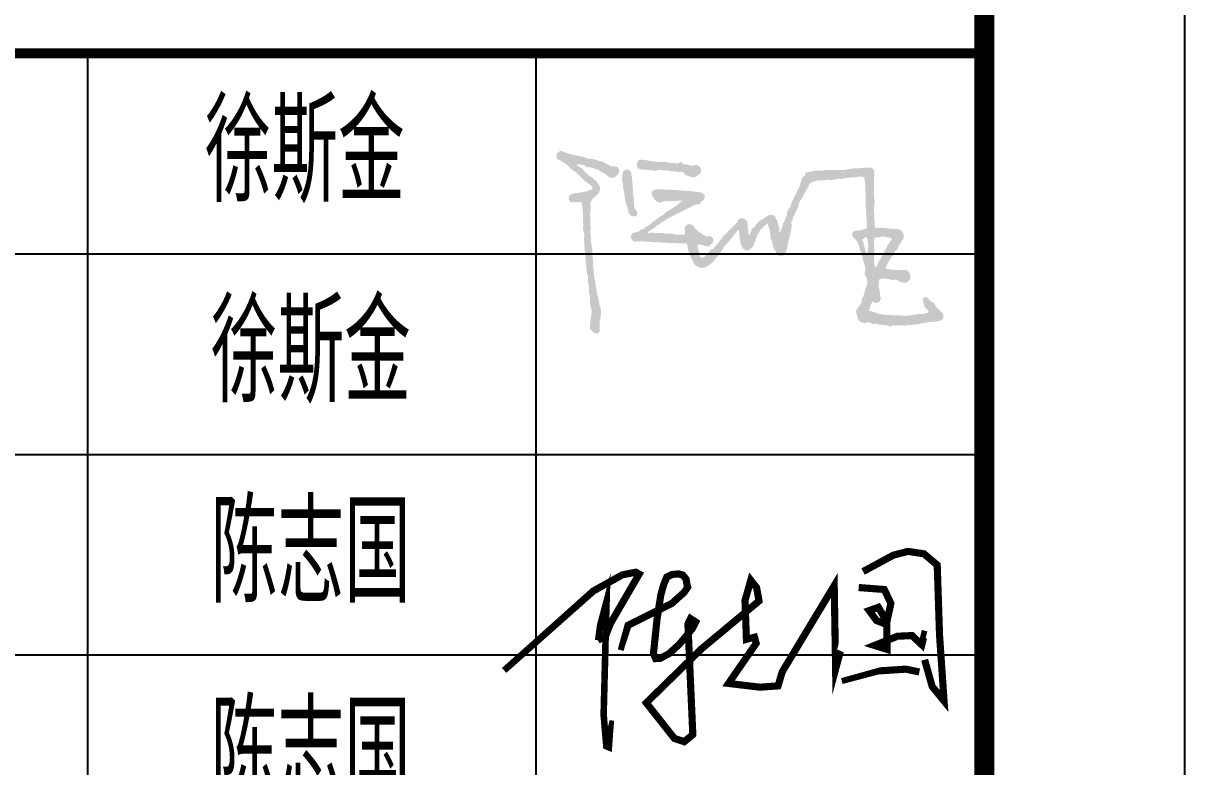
# Model space of a CAD drawing. Extents: x 5412679 to 5683609, y 301830 to 763830.
# Drawn here: x 5662157 to 5665054, y 369892 to 371745 of the extents above; entities that cross this region are included whole.
import ezdxf

# ---------------------------------------------------------------- set-up
doc = ezdxf.new("R2010")
doc.units = 0
doc.header["$LTSCALE"] = 1000
doc.header["$MEASUREMENT"] = 0
doc.linetypes.add('CENTERX2', pattern=[4, 2.5, -0.5, 0.5, -0.5])
doc.layers.add('$dl$', color=255, linetype='Continuous')
doc.layers.add('PUB_TITLE', color=4, linetype='Continuous')
doc.styles.add('TSSD_REIN', font='TSSDENG', dxfattribs={"width": 0.8, "bigfont": 'TSSDCHN'})

# ---------------------------------------------------------------- blocks, each defined once
blk = doc.blocks.new('A$C79942E48')
at = {"const_width": 25}
for points in [[(1265.8, 632.7), (1371.8, 690.1), (1422.7, 703.4), (1479.1, 695), (1525.7, 655.7), (1533.9, 408.7), (1549.7, 178.9), (1507.9, 230.3), (1481.5, 323.8)], [(1250.3, 576.7), (1340.2, 569.8), (1363.3, 521.4), (1347.2, 447.6), (1312.6, 461.4), (1287.2, 496), (1319.5, 507.5), (1349.2, 456.9), (1349.5, 360), (1305.7, 373.8), (1386.4, 406.1), (1437.1, 408.4), (1471.7, 376.1), (1480.9, 413), (1488.1, 411.2)]]:
    blk.add_lwpolyline(points, dxfattribs=at)
for points in [[(7.6, 286.3, 23, 25, 0), (320.4, 564.7, 25, 25, 0), (421.7, 621.1, 25, 25, 0), (468.7, 630.5, 25, 25, 0), (481, 624, 25, 25, 0), (381.2, 452.6, 25, 25, 0), (363.1, 407.1, 25, 25, 0), (336.3, 391.9, 25, 25, 0)], [(336.3, 391.9, 21, 23, 0), (344.3, 444.7, 23, 23, 0), (366.7, 529.3, 23, 23, 0), (366.7, 529.3, 23, 23, 0), (356.4, 131.1, 23, 23, 0), (363.5, 47.2, 23, 23, 0), (365.8, 20.6, 23, 23, 0), (374.7, 16.9, 23, 23, 0), (378.2, 66.9, 23, 23, 0), (378.2, 66.9, 23, 23, 0)], [(415.9, 357.5, 21, 25, 0), (442.1, 444.7, 25, 25, 0), (538, 492.6, 25, 25, 0), (596.2, 521.7, 25, 25, 0), (638.4, 559.5, 25, 25, 0), (648, 573.4, 25, 25, 0), (651.1, 577.8, 25, 25, 0), (649.1, 584.7, 25, 25, 0), (645.2, 606.2, 25, 25, 0), (633.9, 620.4, 25, 25, 0), (619, 624.6, 25, 25, 0), (596.3, 622.5, 25, 25, 0), (577.6, 613, 25, 25, 0), (566.6, 586.1, 25, 25, 0), (557.1, 552.1, 25, 25, 0), (549.6, 504.8, 25, 25, 0), (543.7, 466.9, 25, 25, 0), (535, 383.8, 25, 25, 0), (531, 345, 25, 25, 0), (538.6, 327.7, 25, 25, 0), (554.9, 328.6, 25, 25, 0), (586.6, 345.8, 25, 25, 0), (621.9, 378.3, 25, 25, 0), (667.2, 432.6, 25, 25, 0), (679, 456.1, 25, 25, 0), (660.9, 467.9, 25, 25, 0), (651.8, 448.9, 25, 25, 0), (665.1, 149.5, 25, 25, 0), (669, 61.5, 25, 25, 0), (639, 36.6, 25, 25, 0), (604.3, 48.2, 25, 25, 0), (505.8, 172.7, 25, 25, 0), (699.8, 362.2, 25, 25, 0), (873.6, 506.9, 25, 25, 0), (901.1, 529.8, 25, 25, 0), (892.5, 576.4, 25, 25, 0), (872.2, 602.4, 25, 25, 0), (851.9, 531.5, 25, 25, 0), (856.3, 412.9, 25, 25, 0), (856.9, 395.3, 25, 25, 0), (885.2, 402.7, 25, 25, 0), (891, 381, 25, 25, 0), (794, 240.7, 25, 25, 0), (854.8, 233.4, 25, 25, 0), (904.2, 227.6, 25, 25, 0), (967.8, 232, 25, 25, 0), (982.3, 281.2, 25, 25, 0), (1164.7, 583.6, 25, 25, 0), (1169.5, 291.3, 25, 25, 0), (1184.6, 347.6, 25, 25, 0), (1187.8, 354.1, 25, 25, 0)], [(1191.2, 249, 21, 23, 0), (1323.1, 284.7, 25, 25, 0), (1415.3, 290.7, 25, 25, 0), (1463.2, 281, 25, 25, 0)], [(378.2, 66.9, 23, 16, 0), (385.3, 110.9, 3.2, 3.2, 0)]]:
    blk.add_lwpolyline(points, format="xyseb")
blk = doc.blocks.new('sdg456sdhfdgh')
at = {"linetype": 'CENTERX2'}
h = blk.add_hatch(color=256, dxfattribs=at)
h.dxf.hatch_style = 1
h.paths.add_polyline_path([(3129659.3, 778599.7), (3129662.1, 778602.4), (3129664.8, 778603.9), (3129667.4, 778604.3), (3129670.7, 778603.6), (3129673.4, 778603), (3129676.2, 778603), (3129679, 778603.4), (3129681.1, 778603.6), (3129684, 778604.6), (3129688, 778605.1), (3129691.1, 778605.5), (3129693.2, 778606.6), (3129695.4, 778606.6), (3129698.1, 778606.2), (3129700.7, 778605.9), (3129702.4, 778606.2), (3129704.1, 778606.9), (3129705.2, 778607.3), (3129706.9, 778607.5), (3129708.9, 778607.5), (3129709.6, 778606.8), (3129710.3, 778606.3), (3129711.4, 778605.2), (3129713.6, 778604.8), (3129715.4, 778604.8), (3129716.6, 778604.5), (3129717.9, 778604.2), (3129719.6, 778604.5), (3129720.6, 778604.3), (3129721.6, 778603.9), (3129723.1, 778603.8), (3129724, 778604.2), (3129724.9, 778603.8), (3129726.1, 778603.5), (3129727.6, 778603.3), (3129728.7, 778602.9), (3129730.7, 778602.6), (3129732.3, 778602.9), (3129733.7, 778602.5), (3129734.8, 778602.3), (3129736.9, 778602.1), (3129737.6, 778601.7), (3129738.8, 778601.3), (3129739.3, 778600.8), (3129741.4, 778599.6), (3129742.6, 778598.8), (3129743.4, 778597.2), (3129744.2, 778595.4), (3129745.5, 778593.5), (3129745.4, 778591.8), (3129744.1, 778589.7), (3129738.3, 778583.8), (3129734.7, 778580.3), (3129731, 778573.6), (3129728.4, 778568.8), (3129725.8, 778564.3), (3129723.2, 778559.6), (3129721, 778555.5), (3129718.7, 778551.4), (3129715.7, 778545.8), (3129712.6, 778540.3), (3129712.3, 778537.4), (3129711.3, 778534.8), (3129709.5, 778533), (3129708.7, 778530.8), (3129707.4, 778528.9), (3129706.7, 778526.9), (3129706.1, 778525.2), (3129705.4, 778523.3), (3129703.4, 778521.3), (3129701.3, 778519.2), (3129700.5, 778516.6), (3129700, 778515.2), (3129698.7, 778514.2), (3129697.4, 778512), (3129695.9, 778509.3), (3129694.4, 778506.7), (3129692.9, 778504.2), (3129691.7, 778502.1), (3129691.7, 778500.7), (3129690.8, 778499.8), (3129690.2, 778498.1), (3129689.7, 778496.6), (3129689.6, 778495.2), (3129688.8, 778493.9), (3129688, 778492.5), (3129687.4, 778491.4), (3129686.1, 778490.2), (3129684.9, 778489), (3129684.1, 778487.3), (3129683.5, 778485.9), (3129682.7, 778484.1), (3129682, 778482.5), (3129681, 778480.2), (3129680.5, 778479.2), (3129680.1, 778478.3), (3129678.5, 778477.7), (3129678.2, 778476.9), (3129677.4, 778475.3), (3129676.9, 778474.1), (3129676.5, 778472.6), (3129676.3, 778471.4), (3129675.6, 778470.3), (3129675.2, 778469.1), (3129674.6, 778467.6), (3129674.2, 778466.2), (3129673.5, 778465.1), (3129672.9, 778464), (3129672.9, 778462.9), (3129672.9, 778462), (3129672.1, 778461), (3129671.3, 778460.1), (3129670.5, 778459.1), (3129669.1, 778458.9), (3129667.7, 778458.6), (3129666.5, 778457.8), (3129665.2, 778456.9), (3129664.5, 778455.9), (3129663.7, 778455.3), (3129663, 778454.7), (3129662, 778453.9), (3129661.1, 778453.9), (3129660.2, 778454.2), (3129659.9, 778454.9), (3129659.9, 778456.9), (3129659.9, 778458.7), (3129660.9, 778460.3), (3129660.9, 778462.4), (3129660.9, 778464.4), (3129659.7, 778466.4), (3129658.9, 778467.9), (3129658.6, 778469.4), (3129658, 778471.2), (3129658, 778474.5), (3129657.6, 778477.5), (3129657.6, 778479.9), (3129656.9, 778483), (3129656.9, 778485.9), (3129656.9, 778488.8), (3129656.9, 778491.6), (3129656.6, 778493.7), (3129657.1, 778495.5), (3129657.1, 778497.2), (3129657.5, 778498.6), (3129657.5, 778501.9), (3129656.5, 778505.1), (3129657, 778507.2), (3129657.6, 778509.8), (3129658.2, 778511.2), (3129657.7, 778513.5), (3129657.2, 778516), (3129656.7, 778518.8), (3129657, 778520.4), (3129658.4, 778522.2), (3129658.8, 778524.2), (3129658.4, 778526.1), (3129658.4, 778528), (3129658.4, 778530.9), (3129659, 778532.8), (3129658.5, 778534.9), (3129657.9, 778537.3), (3129658.3, 778539.2), (3129658.6, 778540.8), (3129658.3, 778542.2), (3129658.3, 778544.1), (3129658.6, 778545.9), (3129658.3, 778548), (3129658.3, 778550.3), (3129658.3, 778554), (3129659, 778557.1), (3129659, 778560.9), (3129657.6, 778563.3), (3129657.9, 778566), (3129657.3, 778569.1), (3129656.8, 778571.6), (3129657.2, 778573.4), (3129656.8, 778575.7), (3129658.1, 778578.4), (3129657.8, 778581.3), (3129657.8, 778582.8), (3129657, 778586.5), (3129657.9, 778589.1), (3129658.7, 778591.2), (3129659.1, 778593.3), (3129659.1, 778594.3), (3129658.8, 778595.5), (3129658.5, 778596.3), (3129658.3, 778598.1), (3129658.7, 778598.7)], flags=16)
h.paths.add_polyline_path([(3129607.3, 778596.7), (3129606.4, 778596.1), (3129605.4, 778595.5), (3129603.9, 778595.1), (3129603.1, 778594.9), (3129602.3, 778594.2), (3129601.8, 778593.8), (3129601.1, 778594.1), (3129600.1, 778594.1), (3129599.6, 778593), (3129599.6, 778591.8), (3129599.5, 778590.6), (3129600, 778589.2), (3129600.3, 778587.9), (3129600.6, 778586.3), (3129600.9, 778584.9), (3129601.8, 778583.7), (3129602.6, 778581.9), (3129603, 778579.8), (3129603.7, 778578.2), (3129604.5, 778577.1), (3129605.1, 778575.7), (3129605.1, 778574.5), (3129605.8, 778573), (3129606.4, 778571.8), (3129606, 778570.1), (3129606, 778568.8), (3129606.6, 778567.4), (3129606.9, 778565), (3129606.9, 778563.4), (3129607.4, 778562.1), (3129607.8, 778559.7), (3129608.2, 778558.4), (3129608.5, 778557.2), (3129609.4, 778555.5), (3129609.6, 778553.8), (3129610.3, 778551.4), (3129610.9, 778549.8), (3129611.5, 778548.3), (3129612, 778547.1), (3129612.4, 778545.2), (3129612.7, 778543.6), (3129613, 778541.9), (3129613.4, 778540), (3129614.1, 778538.5), (3129614.2, 778536.9), (3129615.1, 778535.2), (3129615.7, 778534.1), (3129615.9, 778532.9), (3129615.9, 778531.3), (3129616.4, 778529), (3129617, 778527.6), (3129617.5, 778526.5), (3129618.3, 778525.9), (3129618.8, 778524.6), (3129618.8, 778523.4), (3129620, 778523), (3129620.8, 778522.7), (3129621.7, 778522.9), (3129622.3, 778523.5), (3129623.1, 778524.3), (3129623.9, 778526), (3129624.6, 778528.3), (3129625.7, 778530.6), (3129626.1, 778532.6), (3129626.7, 778533.7), (3129627.3, 778534.9), (3129627.2, 778536.7), (3129627.5, 778538.2), (3129627.8, 778539.5), (3129627.8, 778540.8), (3129627.3, 778542.9), (3129627.1, 778544.5), (3129627.1, 778545.9), (3129627.4, 778547.6), (3129627.1, 778549.6), (3129627.1, 778550.9), (3129628.1, 778552.4), (3129628.3, 778554.1), (3129627.9, 778556), (3129627.5, 778558.1), (3129628.2, 778559.9), (3129628.4, 778562.6), (3129628.1, 778563.8), (3129628.3, 778565.7), (3129628, 778568.1), (3129627.4, 778570), (3129627.1, 778572.3), (3129627.1, 778574.6), (3129626.7, 778576.4), (3129626.7, 778578.2), (3129626.3, 778580.1), (3129626, 778582.4), (3129626.3, 778584.5), (3129625.6, 778587), (3129625.1, 778588.2), (3129625.7, 778589.6), (3129625.4, 778592.1), (3129625.2, 778593.5), (3129623.8, 778595.7), (3129623.4, 778598), (3129622, 778599.9), (3129620.7, 778601.6), (3129619.9, 778602.4), (3129618.9, 778603.4), (3129617.6, 778604.1), (3129615.8, 778604.4), (3129614.2, 778604), (3129612.5, 778603.7), (3129611.3, 778602.4), (3129610.1, 778601.5), (3129609, 778600.4), (3129608.1, 778599.4), (3129607.7, 778598)], flags=16)
h.paths.add_polyline_path([(3128550.1, 778810.7), (3128547.8, 778825.3), (3128553, 778834.8), (3128562, 778840.8), (3128578.3, 778842.6), (3128590.7, 778842.6), (3128604.9, 778842.6), (3128617.5, 778840.8), (3128634.8, 778841.4), (3128657.5, 778839.7), (3128675.6, 778838.4), (3128691.9, 778837.2), (3128710.1, 778835.9), (3128731.7, 778834.3), (3128752.7, 778832.8), (3128777.7, 778829.4), (3128779.7, 778829.2), (3128795.6, 778827), (3128807, 778820), (3128812.7, 778811.1), (3128812.7, 778800), (3128808.8, 778791.3), (3128801.2, 778785.4), (3128797.1, 778782.2), (3128794.8, 778777.1), (3128790.3, 778771.8), (3128784.3, 778769.1), (3128774.2, 778767), (3128767.4, 778767), (3128762, 778763.5), (3128754.1, 778762.1), (3128745.2, 778755.5), (3128727.9, 778746.9), (3128713.4, 778739.6), (3128696, 778731), (3128683.6, 778724.8), (3128670.5, 778718.2), (3128659, 778712.5), (3128648.2, 778707.1), (3128634.1, 778700), (3128621.6, 778693.8), (3128612.8, 778685.4), (3128599.9, 778680.1), (3128591.3, 778672.2), (3128579.7, 778665.2), (3128570, 778659.4), (3128560.5, 778649.7), (3128550.9, 778643.7), (3128542.1, 778638.3), (3128534.7, 778633.7), (3128529.7, 778630.6), (3128529.7, 778626.5), (3128536.6, 778623.1), (3128547.5, 778627.1), (3128559.5, 778627.1), (3128565.4, 778624.5), (3128572.4, 778624.5), (3128584.6, 778624.5), (3128599.5, 778624.5), (3128612.7, 778622.2), (3128630, 778622.2), (3128647.8, 778622.2), (3128658.4, 778619.5), (3128671, 778616.4), (3128683.2, 778616.4), (3128694.5, 778616.4), (3128705.4, 778616.4), (3128712, 778616.4), (3128715, 778619.2), (3128715, 778622.5), (3128714.4, 778629.8), (3128713.6, 778638.4), (3128712.8, 778647), (3128712.8, 778653.2), (3128719.3, 778660.5), (3128724.6, 778666.4), (3128732.6, 778669.1), (3128740.5, 778669.1), (3128749.8, 778664.5), (3128756.8, 778661), (3128761.3, 778653.2), (3128765.2, 778646.8), (3128771.9, 778642), (3128780.9, 778631.7), (3128791.5, 778625.1), (3128795.6, 778622.5), (3128803.4, 778617.7), (3128808.2, 778614.7), (3128815.9, 778609.9), (3128825.2, 778607.9), (3128835.5, 778607.9), (3128842.1, 778607.9), (3128849.1, 778604.5), (3128852.4, 778598.9), (3128856, 778592.9), (3128856, 778584.7), (3128853.1, 778580.4), (3128853.1, 778574.5), (3128846.8, 778570.5), (3128842.5, 778567.8), (3128841.8, 778567.4), (3128839.2, 778565.9), (3128839.3, 778562.7), (3128838.1, 778561.1), (3128835.5, 778559.9), (3128833.8, 778557.8), (3128830.2, 778557.8), (3128824.4, 778558.9), (3128817.3, 778560.4), (3128812.1, 778561.4), (3128808.3, 778563.3), (3128805.2, 778564.8), (3128801.5, 778564.8), (3128797, 778565.7), (3128794, 778566.3), (3128791, 778567), (3128788.3, 778567), (3128784.8, 778567), (3128781.7, 778567), (3128779.6, 778567), (3128777.1, 778565.5), (3128776, 778564.9), (3128776, 778561.5), (3128777.2, 778559.1), (3128777.2, 778555.6), (3128777.2, 778553.3), (3128778.1, 778551.1), (3128778.1, 778548.5), (3128778.1, 778546.1), (3128780.2, 778543.3), (3128779.3, 778541.6), (3128781.3, 778537.9), (3128784, 778534.8), (3128784, 778531.4), (3128785.3, 778527), (3128787.5, 778523.8), (3128786.5, 778520.4), (3128787.1, 778517), (3128787.1, 778514), (3128787.8, 778511.4), (3128789.4, 778509.2), (3128789.4, 778507.1), (3128791.7, 778505.9), (3128794.8, 778504.3), (3128796.6, 778503.3), (3128799.7, 778503.3), (3128801.9, 778501.2), (3128803.3, 778501.2), (3128805.2, 778502.4), (3128808, 778504.2), (3128811.9, 778506.7), (3128813.6, 778509.2), (3128816.3, 778512), (3128820.1, 778514.7), (3128822, 778517.8), (3128823.8, 778520.7), (3128825.7, 778523.8), (3128828.4, 778525.4), (3128831.2, 778526.9), (3128832.9, 778527.8), (3128834.2, 778530.1), (3128835, 778531.5), (3128836.4, 778534), (3128838.5, 778537.9), (3128842.6, 778540.7), (3128845.8, 778543), (3128850.3, 778544.4), (3128853.6, 778545.5), (3128856, 778548.1), (3128859.7, 778550.9), (3128862, 778554.4), (3128863.5, 778556.7), (3128865.8, 778560.2), (3128868.8, 778563.2), (3128870.6, 778565), (3128876.3, 778570.7), (3128879.7, 778574.2), (3128882.1, 778578.2), (3128885.3, 778581.7), (3128886.5, 778585.7), (3128891.4, 778590.3), (3128894.7, 778593.4), (3128897.1, 778595.6), (3128899.4, 778597.7), (3128901.4, 778601.3), (3128904.3, 778606.4), (3128906.2, 778609.6), (3128907.4, 778613), (3128909.6, 778614.7), (3128912.5, 778617), (3128916, 778618.2), (3128918.1, 778620.8), (3128925.4, 778627.2), (3128928, 778630.8), (3128929.7, 778634.9), (3128933.4, 778637.6), (3128936.8, 778640), (3128939.2, 778643), (3128944.5, 778647.9), (3128949.2, 778652.2), (3128952.9, 778655.6), (3128955.4, 778659.3), (3128957.1, 778661.8), (3128964.8, 778667.3), (3128968.6, 778671.9), (3128971.1, 778674.9), (3128975.5, 778680.3), (3128977, 778685.6), (3128977.7, 778687.9), (3128981, 778691.2), (3128985.1, 778695.1), (3128989.8, 778696), (3128992.1, 778698.7), (3128997.1, 778698.7), (3129003, 778698.7), (3129007.1, 778698.7), (3129009.8, 778696.6), (3129012.5, 778694.4), (3129016.5, 778691.2), (3129019.9, 778686.8), (3129023.7, 778683.5), (3129024.4, 778680.6), (3129025.7, 778678.1), (3129027, 778672.5), (3129027, 778667.4), (3129027, 778663.4), (3129025.8, 778659.4), (3129025.8, 778656.1), (3129027.2, 778651.8), (3129027.2, 778648.1), (3129029.7, 778644), (3129029.7, 778640.4), (3129029.7, 778637.6), (3129029.7, 778635), (3129030.4, 778631.5), (3129030.9, 778628.6), (3129030.9, 778625.6), (3129030, 778622.1), (3129031.8, 778619.5), (3129032.5, 778616.7), (3129034.1, 778616), (3129036.4, 778615.4), (3129037, 778617.4), (3129040.1, 778621.5), (3129041, 778627.4), (3129045.3, 778635), (3129045.3, 778638.6), (3129048.5, 778644.2), (3129051.1, 778648.6), (3129054.5, 778650.4), (3129056.9, 778652.6), (3129063.7, 778659), (3129070, 778668.2), (3129074, 778672.3), (3129080.2, 778678.4), (3129082.6, 778683.4), (3129087.4, 778685.5), (3129092.7, 778689.7), (3129101.9, 778694.8), (3129107.8, 778698.1), (3129113.3, 778701.2), (3129118.5, 778706), (3129121.9, 778709.2), (3129126.9, 778709.2), (3129129.8, 778712.1), (3129133.4, 778713.8), (3129147.7, 778715.4), (3129159, 778710.2), (3129164.4, 778707.7), (3129164.4, 778701.7), (3129167.8, 778696.8), (3129172.5, 778690.2), (3129175.3, 778686.3), (3129175.3, 778679.9), (3129177.6, 778673.9), (3129179.3, 778669.6), (3129179.3, 778662.8), (3129181.2, 778658.2), (3129185.1, 778648.8), (3129185.1, 778642.5), (3129185.1, 778638.3), (3129185.1, 778632), (3129185.1, 778627.4), (3129186.9, 778625.3), (3129189.6, 778629.9), (3129192.9, 778635.5), (3129195, 778644.5), (3129196.7, 778651.7), (3129200, 778656.9), (3129201.9, 778665.7), (3129203.2, 778671.4), (3129207.2, 778678.4), (3129215.4, 778697.1), (3129221.8, 778711.5), (3129223.1, 778721.5), (3129224.6, 778732.5), (3129229.8, 778740.9), (3129237.2, 778752.8), (3129242, 778760.6), (3129245.2, 778774.1), (3129252.2, 778788.8), (3129258.2, 778801.2), (3129264, 778813.4), (3129268.9, 778823.4), (3129277, 778839.7), (3129281.9, 778849.6), (3129286.3, 778858.4), (3129292.1, 778879.7), (3129294.3, 778887.5), (3129297.5, 778899), (3129308.3, 778909.2), (3129314, 778914.6), (3129314, 778924.8), (3129335.1, 778929.6), (3129342, 778931.2), (3129359.4, 778935.1), (3129373.8, 778935.1), (3129392.7, 778935.1), (3129421.7, 778939.4), (3129438.4, 778939.4), (3129452.9, 778939.4), (3129466.3, 778939.4), (3129480.3, 778939.4), (3129501.3, 778939.4), (3129507.2, 778939.4), (3129521.7, 778942.1), (3129531.9, 778944), (3129542.1, 778944), (3129549.9, 778947.2), (3129563.4, 778947.2), (3129573, 778947.2), (3129580.2, 778947.2), (3129588, 778949.9), (3129599.4, 778948.3), (3129609.1, 778951), (3129619.7, 778951), (3129627.1, 778951), (3129636.6, 778951), (3129644.7, 778951), (3129647.9, 778946.8), (3129652.7, 778944.9), (3129654.4, 778940.6), (3129656.3, 778936), (3129659.2, 778928.7), (3129659.2, 778920.7), (3129659.2, 778916.3), (3129659.2, 778908.9), (3129657.9, 778903.8), (3129656.4, 778898.3), (3129656.4, 778893.5), (3129656.4, 778888.2), (3129656.4, 778884.5), (3129656.4, 778876.7), (3129656.4, 778869.7), (3129656.4, 778864.4), (3129656.4, 778860.2), (3129656.7, 778844.4), (3129656.7, 778836.5), (3129656.7, 778825.8), (3129656.7, 778810.3), (3129659.8, 778793.1), (3129659.8, 778782.1), (3129658.1, 778771.1), (3129658.1, 778762.5), (3129658.1, 778757.9), (3129657, 778749.2), (3129657, 778741.4), (3129657, 778734.9), (3129657, 778730.7), (3129657, 778727.2), (3129658.3, 778720.8), (3129658.3, 778715.4), (3129658.3, 778708.2), (3129656.9, 778700.7), (3129658.5, 778696.7), (3129658.5, 778688.7), (3129659.9, 778684.7), (3129660.2, 778679.3), (3129660.2, 778675.4), (3129660.2, 778670.4), (3129660.2, 778667), (3129660.2, 778662.1), (3129660.2, 778659.4), (3129661.9, 778656.3), (3129663.6, 778653.4), (3129665, 778650.8), (3129669.9, 778650.8), (3129672.4, 778649.6), (3129677.4, 778649.6), (3129680, 778650.2), (3129688, 778651.9), (3129692.3, 778651.9), (3129695.9, 778650), (3129700.7, 778650.9), (3129704.7, 778649.4), (3129710, 778649.4), (3129723.8, 778649.5), (3129732.7, 778647.3), (3129739.1, 778647.3), (3129744.9, 778647.3), (3129752.3, 778645.6), (3129761.8, 778645.6), (3129767.4, 778645), (3129776.9, 778643.8), (3129784.3, 778642.9), (3129786.9, 778640.2), (3129793.3, 778637.6), (3129796.5, 778636.3), (3129798.4, 778631.9), (3129799.5, 778629.2), (3129801, 778625.7), (3129802.1, 778622.9), (3129803.6, 778619.4), (3129804.4, 778617.7), (3129807.3, 778610.7), (3129805.7, 778607.2), (3129805.7, 778603.3), (3129805.7, 778601), (3129805.7, 778598.9), (3129802.1, 778594.2), (3129799, 778590.4), (3129797, 778586.1), (3129794.9, 778581.5), (3129793.6, 778578.6), (3129790.2, 778575.9), (3129788.7, 778572.9), (3129784.2, 778567.4), (3129781.1, 778563.6), (3129781.1, 778559.5), (3129778.2, 778556.6), (3129776, 778549.2), (3129774.8, 778544.9), (3129771.4, 778542.2), (3129767.8, 778539.2), (3129763.8, 778536), (3129761.6, 778531.7), (3129759.2, 778527), (3129757.5, 778523.8), (3129754.4, 778517.9), (3129752.5, 778514.2), (3129748.8, 778509.8), (3129745.1, 778505.4), (3129739.8, 778498.9), (3129738, 778494.3), (3129733.8, 778489.2), (3129730.9, 778483.9), (3129727.9, 778478.3), (3129725.9, 778474.5), (3129723.4, 778469.8), (3129721.4, 778463.8), (3129718.5, 778460.9), (3129716.6, 778459), (3129716.6, 778456), (3129715, 778454), (3129713.9, 778452.7), (3129713.9, 778450.5), (3129716.9, 778448.6), (3129721, 778445.9), (3129726.7, 778444.6), (3129732.1, 778444.6), (3129739.4, 778441.9), (3129745.1, 778441.9), (3129753, 778440.5), (3129758.2, 778442), (3129765.1, 778440.7), (3129772.5, 778440.7), (3129775.6, 778438.5), (3129783.2, 778438.5), (3129789.9, 778440.5), (3129796, 778440.5), (3129802.7, 778440.5), (3129809.8, 778440.5), (3129815.1, 778441.6), (3129821.2, 778438.7), (3129826.8, 778434.7), (3129830.7, 778430), (3129833.2, 778426.8), (3129836.1, 778423.2), (3129837.5, 778419.2), (3129838.6, 778416.1), (3129838.6, 778413.4), (3129838.6, 778409.8), (3129838.6, 778402.6), (3129837.1, 778396.3), (3129836.1, 778392.3), (3129832.8, 778389.7), (3129830.3, 778387.6), (3129828.1, 778385.6), (3129827, 778383), (3129826.1, 778380.8), (3129821.5, 778379.5), (3129817.9, 778376.5), (3129810.4, 778376.5), (3129806.8, 778376.5), (3129801.2, 778378.1), (3129795.2, 778378.1), (3129792.2, 778380), (3129788.7, 778380), (3129784.6, 778384.3), (3129778.6, 778387.1), (3129769.5, 778391.2), (3129765.5, 778393), (3129759.1, 778393), (3129756.8, 778391.8), (3129749.7, 778389.8), (3129744.4, 778391), (3129739.4, 778392.2), (3129735.9, 778393), (3129733.4, 778394.7), (3129729, 778394.7), (3129724.8, 778395.6), (3129721.5, 778395.6), (3129718.3, 778395.6), (3129715.4, 778395.6), (3129709.7, 778397.3), (3129706.6, 778398.2), (3129703.2, 778399.1), (3129700.7, 778397.3), (3129697.3, 778397.3), (3129695.1, 778395.4), (3129692.3, 778395.4), (3129689.3, 778395.4), (3129686.7, 778395.4), (3129684.5, 778393.1), (3129683.3, 778389.7), (3129682.3, 778387.1), (3129681.6, 778384.9), (3129679.8, 778380.2), (3129679.8, 778372.3), (3129679.8, 778368.2), (3129679.8, 778360.1), (3129679.8, 778351.9), (3129681.9, 778347.5), (3129685.3, 778340.1), (3129685.8, 778333.4), (3129686.4, 778325.7), (3129686.4, 778321.5), (3129687.7, 778315.2), (3129687.7, 778310), (3129689.8, 778304.5), (3129689.8, 778300.9), (3129689.8, 778299.2), (3129689.8, 778293.1), (3129687.4, 778288.1), (3129685.1, 778283.1), (3129684, 778280.6), (3129679, 778278.8), (3129673.7, 778276.9), (3129666.5, 778275.4), (3129662.9, 778275.4), (3129658, 778278), (3129656.8, 778280.6), (3129653.1, 778282.1), (3129650.9, 778282.1), (3129648.9, 778280.3), (3129645.3, 778274.8), (3129643.1, 778271.2), (3129640.2, 778264.2), (3129638.1, 778259.4), (3129635.4, 778253), (3129635.4, 778246.5), (3129633.7, 778241.9), (3129634, 778240.3), (3129634.6, 778237), (3129642.6, 778234.7), (3129647.8, 778233.2), (3129656.3, 778230.7), (3129667, 778227.6), (3129673.9, 778224.4), (3129679.8, 778224.4), (3129684.2, 778220.1), (3129692.2, 778220.1), (3129700.5, 778220.3), (3129707.2, 778217.9), (3129716.6, 778215.8), (3129726.1, 778215.8), (3129738.9, 778215.7), (3129745.8, 778215.6), (3129752, 778214.1), (3129761.7, 778214.1), (3129770.6, 778214.1), (3129781.2, 778214.1), (3129790.9, 778214.1), (3129803.5, 778212.7), (3129814.5, 778211.5), (3129826.3, 778212.9), (3129841.7, 778214.9), (3129852.7, 778216.2), (3129866.9, 778219.2), (3129880, 778220.6), (3129889.8, 778221.6), (3129899.8, 778221.6), (3129907.3, 778221.6), (3129913, 778224), (3129919.8, 778224), (3129925.8, 778226.8), (3129929.8, 778228.7), (3129929.8, 778232.8), (3129926.6, 778236.9), (3129924.1, 778243.9), (3129917.3, 778248.1), (3129912.8, 778252.7), (3129908.9, 778256.7), (3129908.9, 778263.4), (3129907.3, 778265.6), (3129904.9, 778273.6), (3129902.5, 778277.5), (3129902.5, 778283.8), (3129900.8, 778289.3), (3129900.8, 778293.9), (3129904.5, 778300.9), (3129908, 778304.4), (3129914.4, 778305.8), (3129920.4, 778303.6), (3129925.5, 778301.7), (3129928.8, 778297.9), (3129930.7, 778293.6), (3129935.1, 778289.3), (3129940, 778284.4), (3129945.1, 778281.9), (3129950.6, 778279.3), (3129956.6, 778273.6), (3129959.4, 778269.4), (3129964.1, 778262), (3129969.2, 778256.2), (3129974.8, 778249.7), (3129974.8, 778245.7), (3129980.5, 778242), (3129985.4, 778238.9), (3129989.4, 778234.4), (3129995.8, 778229.9), (3129998.4, 778226.3), (3130001.5, 778220.1), (3130003.5, 778213.5), (3130003.5, 778210), (3130003.5, 778202.3), (3130000.1, 778196.2), (3129994.1, 778190.6), (3129987.3, 778187), (3129982.4, 778185.7), (3129976.7, 778184.3), (3129970.1, 778182.7), (3129962.8, 778182.7), (3129952.6, 778182.7), (3129946.7, 778181.1), (3129940.6, 778181.1), (3129932.6, 778181.1), (3129924.9, 778179.5), (3129919.5, 778178.3), (3129912.3, 778176.8), (3129904.7, 778176.8), (3129895.9, 778174.5), (3129887.9, 778172.5), (3129878.4, 778170.1), (3129864, 778167.9), (3129852.8, 778167.9), (3129843.7, 778166.4), (3129833.1, 778166.4), (3129821.7, 778164.8), (3129809, 778163.1), (3129796.6, 778164.2), (3129786.6, 778164.2), (3129777.7, 778164.2), (3129769.9, 778162.4), (3129762.7, 778162.4), (3129756.1, 778162.4), (3129750.3, 778162.4), (3129743.9, 778162.4), (3129742, 778160.5), (3129738.5, 778157), (3129733.3, 778158.2), (3129730.8, 778161.2), (3129723.8, 778164), (3129715.7, 778165.8), (3129704.4, 778165.8), (3129692.9, 778167.2), (3129683.9, 778167.2), (3129677.8, 778168.9), (3129671.4, 778172.3), (3129664.7, 778172.3), (3129655.3, 778170.7), (3129648.4, 778170.7), (3129643.5, 778174.1), (3129639.5, 778176.8), (3129634.4, 778178.6), (3129625.8, 778178.6), (3129620.9, 778177.5), (3129610, 778176.1), (3129602.1, 778177.8), (3129594.3, 778179.4), (3129587.2, 778183.2), (3129583.3, 778187.7), (3129578.1, 778193.9), (3129574.7, 778203.8), (3129572.1, 778214.7), (3129570, 778223.9), (3129567, 778231.5), (3129569.4, 778240.6), (3129574.6, 778249.2), (3129580.1, 778256.3), (3129585.8, 778264), (3129590.5, 778270.5), (3129594.6, 778276), (3129594.6, 778282.2), (3129595.4, 778288.7), (3129596, 778293.4), (3129599.1, 778301.2), (3129603.9, 778309.3), (3129607.2, 778319.3), (3129610, 778328.2), (3129611.5, 778336), (3129612.2, 778344.2), (3129614.8, 778349.4), (3129618.2, 778356.2), (3129622.3, 778364.4), (3129623.8, 778372.1), (3129623.8, 778379.7), (3129623.8, 778387.6), (3129622, 778393.7), (3129620.8, 778400.9), (3129618, 778406.2), (3129615.5, 778410.9), (3129612.5, 778415.1), (3129610.8, 778418.7), (3129610.8, 778423.7), (3129612.2, 778428.8), (3129613.2, 778435.2), (3129613.5, 778442.8), (3129613.8, 778449.9), (3129611.9, 778455.2), (3129611.9, 778461.4), (3129610.2, 778465.6), (3129608.3, 778470.2), (3129608.3, 778475.1), (3129607.1, 778479.2), (3129605.3, 778482), (3129602.9, 778486.9), (3129602.9, 778491.6), (3129601.5, 778496.3), (3129601.5, 778502.5), (3129598.8, 778506.2), (3129597.4, 778510.4), (3129595.7, 778515.7), (3129594.7, 778521.1), (3129593.7, 778526.5), (3129592.2, 778529.6), (3129590.7, 778532.7), (3129588, 778535.8), (3129586.9, 778542.5), (3129585.9, 778548.5), (3129583.6, 778554.2), (3129581.6, 778559.4), (3129580, 778567.2), (3129577.7, 778573.6), (3129574.6, 778577.8), (3129572.3, 778583.4), (3129568.2, 778590.1), (3129564.8, 778594.1), (3129561.3, 778596.8), (3129558.3, 778598.2), (3129555.4, 778601.3), (3129551.6, 778605.4), (3129549.3, 778610.7), (3129548.2, 778615.2), (3129548.2, 778620.4), (3129549.7, 778626), (3129553.4, 778630.5), (3129559.3, 778634.4), (3129566.2, 778636.5), (3129571.7, 778637.2), (3129577.9, 778638), (3129582.1, 778638), (3129589.9, 778638), (3129596.6, 778640.2), (3129604.2, 778642.7), (3129610.8, 778644.9), (3129615.5, 778646.5), (3129620.2, 778648), (3129621.6, 778652.4), (3129621.6, 778657.6), (3129620.8, 778661.9), (3129620.8, 778666.6), (3129621.5, 778671.4), (3129621.5, 778676.7), (3129621.1, 778681.9), (3129621.1, 778685.7), (3129621.4, 778692.2), (3129620.8, 778697.4), (3129620.1, 778702.4), (3129619.3, 778708.2), (3129619.3, 778715.9), (3129617.9, 778721.5), (3129616.7, 778726.1), (3129616.7, 778731.6), (3129616.7, 778736.1), (3129616.7, 778742.1), (3129616.7, 778750.6), (3129615.5, 778759.3), (3129615.5, 778768), (3129616.8, 778778.4), (3129615.6, 778786.1), (3129615.6, 778794.3), (3129616.5, 778800.6), (3129615.1, 778809.9), (3129616.3, 778817), (3129615.6, 778822.5), (3129614.7, 778830.5), (3129614.7, 778836.5), (3129613.6, 778841), (3129613.4, 778848.2), (3129613.4, 778856.9), (3129613.4, 778864.9), (3129612.7, 778870.1), (3129611.8, 778876.7), (3129612.8, 778883.3), (3129609.7, 778888.7), (3129609.7, 778895.3), (3129608.7, 778899.9), (3129604.7, 778902.8), (3129601.3, 778905.3), (3129593, 778905.3), (3129586.7, 778905.3), (3129582.3, 778905.3), (3129575.8, 778904), (3129565, 778902.9), (3129555.9, 778902.9), (3129545.6, 778902.9), (3129540.4, 778901.4), (3129532.9, 778900.5), (3129525.6, 778898.8), (3129517.6, 778898.8), (3129514, 778897.3), (3129505, 778896), (3129498.1, 778895), (3129488.8, 778895), (3129482.9, 778896.6), (3129479.3, 778895.2), (3129474.4, 778895.2), (3129471.1, 778893.7), (3129465.3, 778892.3), (3129458.9, 778890.8), (3129452.8, 778890.8), (3129448.4, 778889.1), (3129442.3, 778889.1), (3129436.4, 778889.1), (3129429.7, 778890.2), (3129423.1, 778890.2), (3129419.9, 778889.4), (3129410.7, 778888.2), (3129401.5, 778888.2), (3129391.8, 778888.5), (3129385.2, 778887.5), (3129377.9, 778887.5), (3129373, 778886.1), (3129370.3, 778885.3), (3129367, 778883.2), (3129362.6, 778882.5), (3129358.2, 778882.5), (3129351.9, 778879.9), (3129349.3, 778878.9), (3129344.2, 778877.5), (3129341.1, 778874.4), (3129337.9, 778871.2), (3129332.3, 778865.6), (3129330.7, 778860.6), (3129329.1, 778855.6), (3129326.6, 778851.5), (3129323.8, 778846.8), (3129322.8, 778843.6), (3129317.8, 778834.9), (3129314.2, 778831.4), (3129312.3, 778825.7), (3129308.2, 778818.4), (3129304.9, 778812.6), (3129302.6, 778808.6), (3129302.6, 778806.7), (3129299.6, 778801), (3129296, 778796.3), (3129292.4, 778791.4), (3129288.8, 778786.6), (3129287, 778781.7), (3129283.2, 778776.8), (3129282.5, 778772.3), (3129280.4, 778767.3), (3129280.4, 778762.9), (3129278.8, 778755.6), (3129277.9, 778751), (3129276.3, 778746.7), (3129272.4, 778742), (3129269.9, 778738.9), (3129269.9, 778735.5), (3129267.9, 778731.8), (3129264.6, 778728.5), (3129263, 778723), (3129261.7, 778718.2), (3129259.9, 778711.9), (3129254.5, 778708.2), (3129254.1, 778704.6), (3129252.4, 778700.1), (3129251.5, 778695.2), (3129250.7, 778690.4), (3129250.5, 778688.9), (3129248.4, 778686.5), (3129247, 778684.3), (3129245, 778681.1), (3129245, 778677.1), (3129245, 778671.4), (3129246.4, 778668.4), (3129246.4, 778662.5), (3129246.4, 778657.5), (3129245.3, 778650.5), (3129244.5, 778645.7), (3129242.9, 778640.5), (3129241.6, 778636.2), (3129241.6, 778632.6), (3129241.6, 778629.7), (3129241.6, 778624.8), (3129239.9, 778620.6), (3129238.4, 778616.7), (3129237.3, 778612.1), (3129236, 778606.1), (3129234.7, 778600.3), (3129234, 778597.5), (3129231.9, 778592.5), (3129231.2, 778587), (3129229.7, 778583.4), (3129228, 778575.7), (3129226.7, 778569.6), (3129226.7, 778565.5), (3129225.6, 778560.8), (3129224.5, 778555.8), (3129224.5, 778549.8), (3129223.7, 778546.4), (3129222.5, 778541.9), (3129222, 778540), (3129220.1, 778536.8), (3129218.3, 778533.7), (3129216.5, 778530.6), (3129216.5, 778528.5), (3129216.2, 778525.9), (3129215.1, 778523.2), (3129213.4, 778520.9), (3129211.1, 778519.2), (3129208, 778516.9), (3129206.3, 778515.7), (3129203.8, 778513.8), (3129200.2, 778512.4), (3129196.8, 778511), (3129192.4, 778511), (3129189.4, 778511.9), (3129185.4, 778511.9), (3129181.4, 778512.7), (3129178.6, 778513.3), (3129176.3, 778514.7), (3129173.4, 778516.4), (3129171.8, 778519.7), (3129170.1, 778524.2), (3129167.6, 778530.3), (3129165.7, 778534.8), (3129163.9, 778539.4), (3129160.7, 778544.5), (3129157.1, 778547.8), (3129157.1, 778554.2), (3129153.5, 778559.5), (3129151.6, 778566.1), (3129149.5, 778572.9), (3129149.5, 778578.7), (3129148.2, 778584.9), (3129146.7, 778589.7), (3129144.3, 778594.7), (3129142.4, 778598.7), (3129140.7, 778602.4), (3129140.9, 778609.2), (3129139.6, 778617), (3129138.5, 778623.4), (3129138, 778629), (3129138, 778634.3), (3129137.3, 778639.8), (3129136.1, 778643.5), (3129134.4, 778648.6), (3129133.3, 778652), (3129132.3, 778655.2), (3129130.1, 778658.3), (3129130.1, 778661.2), (3129128.8, 778664.5), (3129128, 778668.8), (3129126.4, 778671.4), (3129124, 778671.4), (3129122, 778670.6), (3129120.2, 778667.9), (3129118.6, 778666.8), (3129116.2, 778665.1), (3129114.7, 778662.8), (3129113.5, 778661), (3129111.4, 778660.3), (3129109.7, 778659.4), (3129106, 778659.4), (3129105.1, 778659.4), (3129105.1, 778657.7), (3129103.1, 778654.1), (3129099.7, 778648.2), (3129095.7, 778646.3), (3129091.8, 778642.9), (3129089.2, 778637.3), (3129085.7, 778631.9), (3129082.9, 778627.6), (3129079.9, 778623), (3129078.1, 778618.4), (3129074.7, 778614.3), (3129073, 778610.7), (3129072.2, 778606.3), (3129070.5, 778602.2), (3129068.4, 778597.4), (3129067.2, 778591.5), (3129066.2, 778586.7), (3129063.9, 778582.8), (3129061.5, 778576.4), (3129059.7, 778571.7), (3129057.2, 778567.4), (3129055.7, 778562.3), (3129053.1, 778558.3), (3129050.4, 778554.6), (3129046.8, 778551.9), (3129044.8, 778549.1), (3129041, 778546.4), (3129038.1, 778543.1), (3129035, 778541.1), (3129032, 778539.3), (3129029.2, 778538.6), (3129025.2, 778537.7), (3129021.3, 778537.7), (3129017.6, 778539), (3129013.8, 778540.3), (3129009, 778543.6), (3129005.3, 778546.1), (3129002.8, 778549.5), (3129000.8, 778553.8), (3128997.9, 778559.9), (3128995.8, 778564.4), (3128992.8, 778570.7), (3128991.6, 778576), (3128990.6, 778580.1), (3128989.8, 778583.5), (3128989.8, 778587.5), (3128988.7, 778592.7), (3128988.7, 778598), (3128987.4, 778602.2), (3128987.4, 778605.1), (3128987.2, 778609.9), (3128986.2, 778612.3), (3128985.1, 778616.2), (3128986, 778618.2), (3128985.3, 778622), (3128984.7, 778624.8), (3128984.7, 778628.2), (3128983.8, 778631.8), (3128983.8, 778634.8), (3128982.9, 778637), (3128982.1, 778638.7), (3128981.2, 778639.2), (3128979.5, 778639.2), (3128977.4, 778638.4), (3128976.2, 778636.7), (3128974.8, 778634.8), (3128973.7, 778631.9), (3128972.7, 778630.8), (3128971.7, 778629.8), (3128970.2, 778629.1), (3128969, 778627.7), (3128966.7, 778625.8), (3128964, 778623.3), (3128962.2, 778620.6), (3128960.4, 778618.5), (3128958.2, 778616.1), (3128955.9, 778611.5), (3128953.1, 778607.2), (3128949.1, 778603.2), (3128945.3, 778599.5), (3128944, 778598.2), (3128941.6, 778595), (3128939.7, 778592.3), (3128937.8, 778589.5), (3128936.4, 778586.4), (3128935.3, 778584.1), (3128933.4, 778583.1), (3128931.1, 778581.9), (3128929.2, 778579.8), (3128926.6, 778576.9), (3128923.7, 778572.9), (3128921.5, 778569.9), (3128919.4, 778567.9), (3128916.6, 778565.4), (3128914.9, 778562.4), (3128912.9, 778560.4), (3128911.1, 778558.6), (3128910, 778556.5), (3128906.9, 778554.1), (3128904.2, 778551.2), (3128903.7, 778549), (3128904.1, 778547.6), (3128904.1, 778545.7), (3128903.7, 778543.5), (3128903.4, 778542.1), (3128900.4, 778540.8), (3128898.2, 778539.7), (3128897.4, 778536.9), (3128894, 778533.3), (3128891.1, 778530.2), (3128890.6, 778528), (3128887.2, 778522.7), (3128884.6, 778518.7), (3128881.7, 778514.1), (3128878, 778510.1), (3128875.4, 778507.4), (3128873.1, 778504.3), (3128871.2, 778501.1), (3128866.8, 778497.9), (3128864.7, 778495.5), (3128863.5, 778493.7), (3128861.4, 778490.7), (3128859.6, 778488), (3128857.5, 778484), (3128856.4, 778481.6), (3128854, 778480.1), (3128851.9, 778478), (3128849.2, 778476.1), (3128845.8, 778473.1), (3128842.6, 778471), (3128839.1, 778469), (3128836.8, 778467.1), (3128835.1, 778465.2), (3128832.7, 778463.5), (3128829.9, 778461.6), (3128827.6, 778460.1), (3128824.5, 778458.5), (3128824.5, 778457.4), (3128818.5, 778456), (3128812.6, 778453), (3128807.2, 778451.8), (3128802.3, 778451.8), (3128795.9, 778451.1), (3128789.7, 778452.2), (3128785.1, 778453), (3128779.9, 778456.1), (3128775.4, 778458.7), (3128771.4, 778461.1), (3128765.9, 778464.3), (3128763.3, 778467.5), (3128760.2, 778471.3), (3128757.8, 778475.3), (3128754.6, 778479.9), (3128754.1, 778484.3), (3128752.4, 778489.2), (3128750.4, 778492.5), (3128747.1, 778496.4), (3128744.3, 778499.4), (3128743.2, 778501.5), (3128742.4, 778505.1), (3128742.4, 778508.9), (3128741.6, 778512.1), (3128738.5, 778516.4), (3128737.3, 778520.5), (3128735.3, 778526), (3128734.4, 778530.6), (3128731.6, 778534.6), (3128730.5, 778537.4), (3128730, 778540.1), (3128729.6, 778544.6), (3128727.8, 778549.3), (3128727.8, 778553.9), (3128727.8, 778558.3), (3128726.6, 778561.7), (3128725.4, 778565.3), (3128724.2, 778568.6), (3128722.1, 778571.4), (3128719.4, 778573.1), (3128714.7, 778573.1), (3128710.5, 778573.1), (3128705.6, 778573.1), (3128701.1, 778573.8), (3128696, 778573.8), (3128690.8, 778572.6), (3128685.5, 778573.2), (3128678.9, 778573.6), (3128672.9, 778574.5), (3128669, 778574), (3128666.8, 778574), (3128661.2, 778574.8), (3128657, 778574.8), (3128653.5, 778574.8), (3128649.3, 778574.8), (3128645.7, 778574.8), (3128639.9, 778575.8), (3128638.1, 778575.8), (3128631.9, 778575.8), (3128628.9, 778575.8), (3128604, 778576.2), (3128580.3, 778579), (3128560.9, 778579), (3128538.7, 778581.5), (3128520.6, 778581.5), (3128505.5, 778582.7), (3128492.4, 778583.1), (3128480.8, 778583.4), (3128472.4, 778583.4), (3128468.1, 778581.4), (3128462.3, 778581.4), (3128457.7, 778582.7), (3128454.1, 778586.2), (3128450.5, 778591), (3128446.7, 778596), (3128444, 778602.2), (3128444, 778610.5), (3128448, 778617.7), (3128450.7, 778622.5), (3128456, 778625.9), (3128462.6, 778628), (3128468.2, 778628), (3128474.3, 778628), (3128479.5, 778630.5), (3128485.8, 778634.9), (3128489.7, 778637.7), (3128494.9, 778640.4), (3128499.4, 778642.8), (3128503.7, 778642.8), (3128507.4, 778645.7), (3128511.9, 778649), (3128519.4, 778655.5), (3128524.7, 778659.1), (3128530.1, 778661.2), (3128537.7, 778666), (3128544.4, 778671.6), (3128549.7, 778675.9), (3128557, 778681.5), (3128563.9, 778686.8), (3128567.6, 778689.6), (3128570.8, 778693.2), (3128576.2, 778696.2), (3128579.6, 778697.9), (3128584.2, 778702), (3128589, 778706.2), (3128597, 778710.3), (3128604, 778714.9), (3128608.1, 778717.7), (3128611.5, 778722.2), (3128616.8, 778726.3), (3128620.9, 778729.5), (3128624.6, 778732.3), (3128629.1, 778735.8), (3128637, 778739.3), (3128643.5, 778743), (3128648.4, 778747.2), (3128653, 778750), (3128658.6, 778755), (3128665.9, 778758), (3128670.1, 778761.1), (3128677, 778765.2), (3128680.7, 778770), (3128686, 778774), (3128690.7, 778777.5), (3128695.3, 778779.8), (3128698.9, 778782.9), (3128702.9, 778784.9), (3128701.2, 778786.6), (3128696.8, 778785.7), (3128692.4, 778785.7), (3128684.1, 778786.4), (3128677.6, 778785.7), (3128672.1, 778785.1), (3128665.5, 778785.1), (3128659.4, 778785.1), (3128654.7, 778784.3), (3128643.9, 778785.1), (3128639.3, 778784.1), (3128634, 778784.1), (3128625.8, 778784.9), (3128621, 778783.1), (3128614.9, 778783.1), (3128609.6, 778783.4), (3128604.6, 778782.5), (3128600.3, 778779.8), (3128595.2, 778778.1), (3128587.8, 778778.1), (3128580.2, 778779.3), (3128572.9, 778783.1), (3128568.4, 778788.5), (3128563.7, 778791), (3128560.3, 778792.8), (3128559.2, 778797.1), (3128557, 778800.3), (3128554.7, 778803.8), (3128552.2, 778807.6)])
h.paths.add_polyline_path([(3128474.4, 778972.5), (3128473.4, 778969), (3128473.5, 778965.9), (3128474.2, 778962.1), (3128475.6, 778955.7), (3128476.7, 778952.3), (3128478.6, 778949.2), (3128480.8, 778947), (3128482.5, 778945.3), (3128487.6, 778943.9), (3128489.3, 778943.2), (3128494.1, 778941.8), (3128496.6, 778941), (3128500.6, 778940.1), (3128502, 778940.1), (3128504.4, 778940.3), (3128506.9, 778940.4), (3128508.3, 778941.1), (3128511, 778941.5), (3128513.3, 778941.2), (3128516.2, 778941), (3128517.9, 778940.2), (3128522.6, 778939.5), (3128527, 778939), (3128529, 778938.5), (3128531.3, 778938.3), (3128532.6, 778938.2), (3128537.4, 778938), (3128540.8, 778938.4), (3128542.2, 778938.9), (3128544.8, 778939.1), (3128546.5, 778939.1), (3128548, 778938.7), (3128548.9, 778938.3), (3128550.2, 778937.7), (3128551.6, 778937.2), (3128553.3, 778937), (3128554.2, 778936.5), (3128555.7, 778936.1), (3128556.4, 778936), (3128557.1, 778935.9), (3128560.3, 778936.5), (3128562.8, 778936.4), (3128564.7, 778936.2), (3128568.5, 778935.9), (3128571.5, 778936), (3128574.2, 778936.4), (3128576.3, 778937.2), (3128579.2, 778937.4), (3128580.6, 778938.1), (3128582.4, 778938.4), (3128583.7, 778938.8), (3128585.4, 778938.8), (3128586.5, 778938.5), (3128588.3, 778938.4), (3128589.5, 778938.1), (3128592.3, 778938.7), (3128594.6, 778939.3), (3128597.1, 778939.7), (3128600.9, 778939.2), (3128602.4, 778939), (3128604.1, 778938.1), (3128605.8, 778937.2), (3128608, 778936.7), (3128610, 778936.6), (3128611.7, 778936.6), (3128614.2, 778937.1), (3128617.5, 778937.2), (3128619.8, 778937.1), (3128624.2, 778936.5), (3128625.3, 778936.5), (3128628, 778936.1), (3128629.6, 778935.5), (3128631.7, 778935.2), (3128632.7, 778935.4), (3128634.5, 778935.1), (3128637.3, 778934.8), (3128639.2, 778934.1), (3128641, 778933.7), (3128642.3, 778933.1), (3128644.9, 778932.7), (3128646.8, 778932.7), (3128648.7, 778932.6), (3128650.3, 778932.5), (3128652.2, 778932.5), (3128654.9, 778932.5), (3128657, 778932.3), (3128660.3, 778932), (3128662.3, 778932.8), (3128665, 778932.4), (3128666.2, 778931.9), (3128668, 778931.2), (3128669.9, 778931.2), (3128671.8, 778930.5), (3128673.5, 778929.7), (3128674.9, 778929.3), (3128677.9, 778928.9), (3128681.6, 778929.1), (3128684.1, 778929.3), (3128686.5, 778929.6), (3128687.7, 778930), (3128690.5, 778930.3), (3128692.5, 778930.8), (3128694.6, 778931), (3128696.5, 778930.5), (3128697.8, 778929.9), (3128700.2, 778929.3), (3128701.5, 778928.6), (3128702.8, 778928.2), (3128703.9, 778927.4), (3128705.7, 778926), (3128707.9, 778924.9), (3128708.8, 778924.9), (3128709.3, 778924.8), (3128709.9, 778924.3), (3128710.5, 778923.1), (3128712, 778920.7), (3128712.7, 778919), (3128713.3, 778917.1), (3128714.3, 778915.5), (3128716, 778913.7), (3128718.1, 778912.9), (3128720.9, 778912.1), (3128722.9, 778912), (3128723.4, 778911.5), (3128725.8, 778910.8), (3128726.9, 778910.5), (3128729.1, 778909.9), (3128731.8, 778908.8), (3128733.4, 778908.3), (3128736.6, 778907.1), (3128739, 778906.2), (3128741.2, 778905.5), (3128742.7, 778905), (3128744.5, 778904.6), (3128745.9, 778904.1), (3128749.2, 778903.1), (3128751.4, 778903.1), (3128754.2, 778903.4), (3128757.3, 778903.3), (3128759.9, 778903.7), (3128762.4, 778904.1), (3128764.9, 778904.2), (3128768.5, 778905.1), (3128770.8, 778906.8), (3128773.6, 778908.8), (3128777.4, 778911.2), (3128780.1, 778914.4), (3128782.7, 778916.6), (3128786.1, 778919), (3128789, 778922.1), (3128790.7, 778923.7), (3128793.6, 778928.4), (3128794.2, 778931.6), (3128794.7, 778937.1), (3128795.4, 778940.7), (3128793.8, 778945.2), (3128791.6, 778948.9), (3128790, 778951.3), (3128787.4, 778954.4), (3128784.5, 778957.8), (3128781.6, 778959.6), (3128779.6, 778961.3), (3128776.4, 778963.9), (3128774, 778964.5), (3128771.2, 778964.2), (3128769.1, 778963.4), (3128766.8, 778962.7), (3128763.9, 778962), (3128757.2, 778961.8), (3128753.6, 778961.8), (3128750.4, 778960.5), (3128740.9, 778960.5), (3128737.1, 778962.6), (3128732.3, 778964.4), (3128726.9, 778966.1), (3128723.9, 778966.4), (3128719.1, 778967), (3128713.2, 778967.6), (3128708.8, 778966.8), (3128704.4, 778968.1), (3128702.2, 778969.3), (3128700.4, 778970.1), (3128700.4, 778972.3), (3128700.7, 778974.6), (3128700.2, 778977.6), (3128699.1, 778978.8), (3128697.7, 778979.2), (3128695.5, 778979), (3128692.9, 778978), (3128691.7, 778977), (3128690.4, 778976.4), (3128688, 778974.9), (3128685.1, 778973.7), (3128682.4, 778973.1), (3128679.1, 778971.1), (3128677.2, 778970.6), (3128674, 778971.4), (3128668.6, 778973), (3128664.1, 778973.4), (3128661.3, 778973.4), (3128655.1, 778973.9), (3128649.6, 778974.8), (3128641.4, 778974.1), (3128634.2, 778976.6), (3128627.9, 778977.6), (3128620.4, 778979), (3128614.5, 778979), (3128606.8, 778979), (3128600.8, 778979.9), (3128590.6, 778979.6), (3128581.6, 778980.2), (3128575.4, 778979.9), (3128570, 778979.6), (3128564.1, 778980.9), (3128559.6, 778981.3), (3128551.1, 778982.1), (3128540.3, 778984.2), (3128531.3, 778986.4), (3128526.7, 778987), (3128520.6, 778987.8), (3128511.5, 778988.8), (3128504.8, 778990), (3128500.3, 778989.7), (3128495.4, 778989.9), (3128491.1, 778990.2), (3128484.1, 778988.8), (3128481.1, 778985.1), (3128480, 778983.7), (3128478, 778980.8), (3128476.5, 778978.4), (3128476, 778976.4), (3128475.4, 778975.1)])
h.paths.add_polyline_path([(3128403.9, 778923.9), (3128402.1, 778919.5), (3128401.9, 778913.9), (3128401.8, 778910.1), (3128400.9, 778902.6), (3128400.1, 778896.9), (3128399.1, 778888.6), (3128401.3, 778884.1), (3128402.4, 778880.3), (3128403.8, 778875), (3128403.9, 778871.8), (3128403.8, 778869.2), (3128404.4, 778866), (3128404.6, 778863.9), (3128405.2, 778859.4), (3128405, 778855.1), (3128405.8, 778852), (3128406, 778847.1), (3128406.6, 778840.1), (3128408, 778836.5), (3128409.5, 778833), (3128411.4, 778830.5), (3128411.4, 778826.3), (3128411.7, 778820.5), (3128412, 778816.4), (3128412.5, 778813.1), (3128413.2, 778808.9), (3128413.6, 778804.6), (3128414.1, 778800.8), (3128414.7, 778793.4), (3128416.1, 778786.2), (3128417.6, 778779.4), (3128419.1, 778776.7), (3128421.7, 778768.5), (3128422.2, 778763.2), (3128422.8, 778760.9), (3128424.4, 778757.8), (3128426.5, 778755.5), (3128428.1, 778750.5), (3128430.2, 778744.9), (3128430.6, 778738.4), (3128430.6, 778734.8), (3128432.4, 778732.1), (3128433, 778730.3), (3128433.3, 778728.7), (3128434.7, 778725), (3128437, 778720.2), (3128439.4, 778717.1), (3128441.2, 778714.8), (3128444.9, 778711.6), (3128447.8, 778710.6), (3128451.5, 778709), (3128455.2, 778708.8), (3128459.4, 778708.2), (3128463.1, 778707.1), (3128465.8, 778707.7), (3128468, 778709.2), (3128472.8, 778711.3), (3128474.8, 778713.5), (3128475.9, 778718.1), (3128475.8, 778724.9), (3128474.7, 778731.1), (3128470.7, 778738.5), (3128466.9, 778742.6), (3128464.5, 778745.2), (3128462.3, 778752.3), (3128461, 778761.2), (3128460.1, 778768.8), (3128460.7, 778775.6), (3128458.6, 778785.8), (3128458.2, 778804.1), (3128454.7, 778818), (3128454.9, 778835.3), (3128453, 778849.2), (3128453.7, 778861.9), (3128453.8, 778865.6), (3128452, 778876.3), (3128451.5, 778884.6), (3128449.8, 778889.8), (3128449.3, 778897.5), (3128449.2, 778903.8), (3128447.3, 778907.3), (3128446.7, 778912.6), (3128446.6, 778914.2), (3128447.7, 778920.2), (3128445.7, 778923.8), (3128443.3, 778928.2), (3128441.9, 778930.6), (3128440.9, 778932.1), (3128439.2, 778934.8), (3128437, 778938.3), (3128433.1, 778939.6), (3128428.3, 778941.3), (3128424.4, 778940.9), (3128420.6, 778940.7), (3128416.3, 778939.3), (3128414.7, 778937.9), (3128413.1, 778936.7), (3128407.6, 778933.6), (3128405.6, 778930), (3128404.7, 778927.7), (3128404.6, 778926.2)])
h.paths.add_polyline_path([(3128240.1, 778148.9), (3128241.2, 778171.7), (3128243.4, 778190.9), (3128245.9, 778207.3), (3128246.9, 778220.3), (3128249, 778231.8), (3128248.2, 778240.7), (3128243.8, 778256.7), (3128240.9, 778273), (3128239.7, 778285.5), (3128241.4, 778300.6), (3128240.1, 778311.7), (3128237.7, 778318.3), (3128234.6, 778331.9), (3128235.6, 778348.4), (3128235.2, 778356.5), (3128232.1, 778377.2), (3128229.6, 778390), (3128230.2, 778410), (3128225.6, 778422.6), (3128223.2, 778441.7), (3128221.9, 778457.6), (3128220.3, 778472.1), (3128218.6, 778493.3), (3128215.6, 778522.7), (3128213.7, 778546.1), (3128211.7, 778569.5), (3128210.7, 778594.9), (3128212.3, 778619.6), (3128207.4, 778633.8), (3128205.4, 778648.1), (3128208.4, 778666.3), (3128205.8, 778681.3), (3128205.7, 778701.6), (3128204.6, 778723.4), (3128204.4, 778745.2), (3128201.3, 778760.1), (3128201.3, 778769.6), (3128198.4, 778775.8), (3128192.8, 778779.5), (3128185.8, 778779.5), (3128182.6, 778779.6), (3128171.5, 778779.6), (3128162.7, 778778.1), (3128149.3, 778777.4), (3128140.1, 778782.6), (3128134.3, 778791.6), (3128134.9, 778803.5), (3128137.1, 778812.1), (3128145.4, 778817.4), (3128156.1, 778820.9), (3128165.2, 778822.7), (3128177.3, 778824.9), (3128189.1, 778826), (3128196.7, 778827.7), (3128214.9, 778830.5), (3128233, 778836.1), (3128241.9, 778839.9), (3128249.5, 778841.2), (3128251.8, 778845.2), (3128254.2, 778850.5), (3128248.6, 778859.3), (3128235.5, 778869.2), (3128230.1, 778874), (3128215, 778883.5), (3128209.1, 778890.5), (3128192.2, 778907.3), (3128166.7, 778929.7), (3128140.7, 778948.2), (3128129.6, 778962.1), (3128117.4, 778971.3), (3128101.2, 778980.3), (3128091.1, 778986.8), (3128078.2, 778992.8), (3128073.7, 779000.8), (3128073.1, 779014.3), (3128074.3, 779020.9), (3128084.5, 779029.8), (3128091.6, 779033.9), (3128103.2, 779031.9), (3128115, 779027.1), (3128127.8, 779023.5), (3128138.2, 779019.4), (3128152.3, 779016.3), (3128165.5, 779012.8), (3128179.8, 779009.8), (3128208.1, 779003.8), (3128220, 778999.8), (3128221.9, 778996.8), (3128235.4, 778996.3), (3128244.7, 778996), (3128273.2, 778988.3), (3128306.7, 778979.1), (3128320.7, 778970.4), (3128336.1, 778962.4), (3128348.6, 778956.8), (3128356.2, 778957.9), (3128375, 778955), (3128380.7, 778948.7), (3128383.7, 778942), (3128386.7, 778934.5), (3128385.7, 778929.6), (3128384, 778924.3), (3128381.4, 778919.4), (3128378.3, 778914.2), (3128370.3, 778909.3), (3128365.1, 778902.7), (3128354.6, 778900), (3128342.2, 778901.9), (3128331.1, 778905.8), (3128323.6, 778915.2), (3128311.4, 778922.6), (3128292.6, 778932.4), (3128278.5, 778941.9), (3128264.8, 778945.6), (3128252.1, 778949.4), (3128243.3, 778952), (3128236.4, 778952.4), (3128230.1, 778952.2), (3128223.6, 778954.6), (3128219.5, 778958), (3128212.6, 778961.8), (3128205.5, 778964), (3128200.7, 778965.2), (3128193.3, 778966.3), (3128187, 778968.3), (3128183.3, 778968.2), (3128176.5, 778968), (3128176.5, 778965.7), (3128176.5, 778963), (3128179.7, 778959.5), (3128185.6, 778956.3), (3128190.1, 778952.9), (3128200.6, 778946.8), (3128209.9, 778936.3), (3128217.1, 778928.1), (3128226.9, 778919.2), (3128243.4, 778905.4), (3128254.1, 778899.7), (3128261.1, 778889.9), (3128269.6, 778885.6), (3128278.3, 778874.7), (3128282.7, 778868.2), (3128286.7, 778861.4), (3128290.3, 778851.8), (3128290.5, 778845.4), (3128288.3, 778831), (3128286, 778826.3), (3128280.7, 778820.5), (3128274.5, 778814), (3128266.4, 778805.8), (3128258.6, 778800.8), (3128252.7, 778795.1), (3128249.4, 778789.5), (3128244.8, 778781.8), (3128242.8, 778777.4), (3128242.3, 778769.1), (3128243.4, 778757.8), (3128243.6, 778754), (3128244, 778748.6), (3128243.9, 778746.1), (3128242.3, 778734.8), (3128241, 778729.4), (3128240.9, 778724), (3128240.7, 778714.3), (3128241.4, 778706.4), (3128241.9, 778695), (3128242.7, 778685.9), (3128242.6, 778677.2), (3128242.3, 778668.5), (3128242.5, 778657.7), (3128243.3, 778654.2), (3128243.8, 778643.2), (3128242, 778632.2), (3128241.7, 778627.1), (3128242.3, 778620.8), (3128243.9, 778615.7), (3128244.3, 778609.9), (3128244.2, 778605.2), (3128244.9, 778593.6), (3128245.4, 778583.3), (3128246.2, 778574), (3128248.4, 778567.7), (3128248.2, 778563.4), (3128248.7, 778555.2), (3128250.2, 778551.3), (3128251.8, 778547), (3128252.8, 778542.9), (3128251.6, 778538.6), (3128252.2, 778526.3), (3128252.9, 778513.7), (3128254, 778496.3), (3128255.3, 778486.3), (3128256.8, 778471.6), (3128255.4, 778464.6), (3128254.8, 778457.3), (3128256.5, 778455.1), (3128257.8, 778449.3), (3128258, 778441.8), (3128259.1, 778435), (3128258.7, 778428.6), (3128259.9, 778420.6), (3128260.4, 778413.8), (3128263.3, 778402.6), (3128263.7, 778394), (3128267.2, 778380.2), (3128268.6, 778369.6), (3128269.3, 778361), (3128270.5, 778352.2), (3128274.4, 778335.9), (3128274.4, 778326.8), (3128276.3, 778317.2), (3128279.4, 778309.2), (3128282.1, 778298.7), (3128284.3, 778292.5), (3128284.7, 778284.6), (3128286.5, 778275.3), (3128287.3, 778263.6), (3128291.2, 778254.1), (3128294.1, 778249.8), (3128295.6, 778240.1), (3128295.3, 778231.9), (3128294.8, 778221.1), (3128294, 778206.3), (3128292.9, 778199.9), (3128290.6, 778193), (3128289.3, 778188), (3128288.7, 778183.6), (3128289.4, 778177), (3128289.1, 778167.2), (3128289.1, 778155.9), (3128288.8, 778148), (3128288.7, 778141.6), (3128288, 778135.8), (3128286.8, 778132.5), (3128285, 778130.3), (3128283.8, 778128.1), (3128280, 778125.7), (3128276.3, 778124.1), (3128268.3, 778124.6), (3128264.2, 778125.9), (3128259, 778129.4), (3128252.8, 778133.3), (3128249.3, 778137.2), (3128246.8, 778140.2), (3128243.4, 778144), (3128241.6, 778145.7), (3128241.1, 778146.9)])
at = {"layer": 'PUB_TITLE'}
for p, q in [((3125733.3, 779521), (3125733.3, 772541.4)), ((3127969.5, 779521), (3127969.5, 772541.4)), ((3123207.5, 778521), (3130207.5, 778521)), ((3123207.5, 777521), (3130207.5, 777521)), ((3123207.5, 776521), (3130207.5, 776521))]:
    blk.add_line(p, q, dxfattribs=at)
at = {"layer": 'PUB_TITLE', "const_width": 50}
blk.add_lwpolyline([(3123207.5, 779521), (3130207.5, 779521), (3130207.5, 772521), (3123207.5, 772521)], close=True, dxfattribs=at)
at = {"xscale": 1.423105200199597, "yscale": 1.423105200199597, "zscale": 1.423105200199597}
blk.add_blockref('A$C79942E48', (3127801.3, 776036.1), dxfattribs=at)
at = {"layer": 'PUB_TITLE', "style": 'TSSD_REIN', "width": 0.7}
for s, p in [('徐斯金', (3126318.8, 778782)), ('徐斯金', (3126349.1, 777782)), ('陈志国', (3126349.1, 776782)), ('陈志国', (3126349.1, 775782, -125))]:
    blk.add_text(s, height=500, dxfattribs=at).set_placement(p)

msp = doc.modelspace()

# ---------------------------------------------------------------- linework, layer by layer
at = {"layer": 'PUB_TITLE', "linetype": 'ByBlock'}
msp.add_lwpolyline([(5627904.5, 361520.5), (5665054.5, 361520.5), (5665054.5, 382520.5), (5627904.5, 382520.5)], close=True, dxfattribs=at)
at = {"layer": 'PUB_TITLE', "linetype": 'ByBlock', "const_width": 50}
msp.add_lwpolyline([(5629154.5, 362020.5), (5664554.5, 362020.5), (5664554.5, 382020.5), (5629154.5, 382020.5)], close=True, dxfattribs=at)

# ---------------------------------------------------------------- block references
at = {"layer": '$dl$', "xscale": 0.5, "yscale": 0.5, "zscale": 0.5}
msp.add_blockref('sdg456sdhfdgh', (4099450.8, -18090), dxfattribs=at)

doc.saveas('drawing.dxf')
